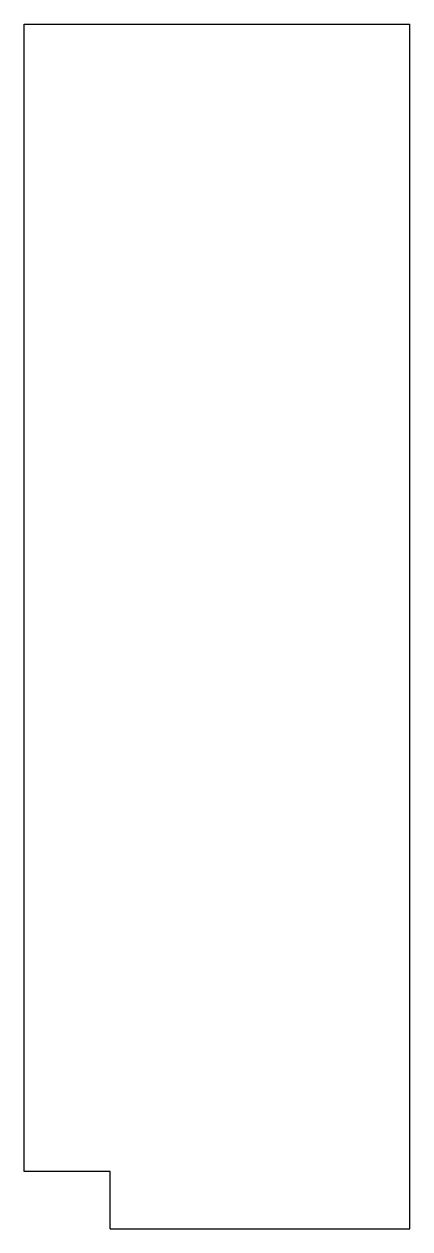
# Model space of a CAD drawing. Header units: inches. Extents: x -1.32 to 0, y -2.07 to 2.07.
import ezdxf

# ---------------------------------------------------------------- set-up
doc = ezdxf.new("R2010")
doc.units = ezdxf.units.IN
doc.header["$MEASUREMENT"] = 0

msp = doc.modelspace()

# ---------------------------------------------------------------- linework, layer by layer
at = {"color": 7, "linetype": 'Continuous', "lineweight": 25}
for p, q in [((-1.3248, 2.0669), (0, 2.0669)), ((-1.3248, -1.8701), (-1.3248, 2.0669)), ((0, -2.0669), (0, 2.0669)), ((-1.0295, -1.8701), (-1.3248, -1.8701)), ((-1.0295, -2.0669), (-1.0295, -1.8701)), ((-1.0295, -2.0669), (0, -2.0669))]:
    msp.add_line(p, q, dxfattribs=at)

doc.saveas('drawing.dxf')
